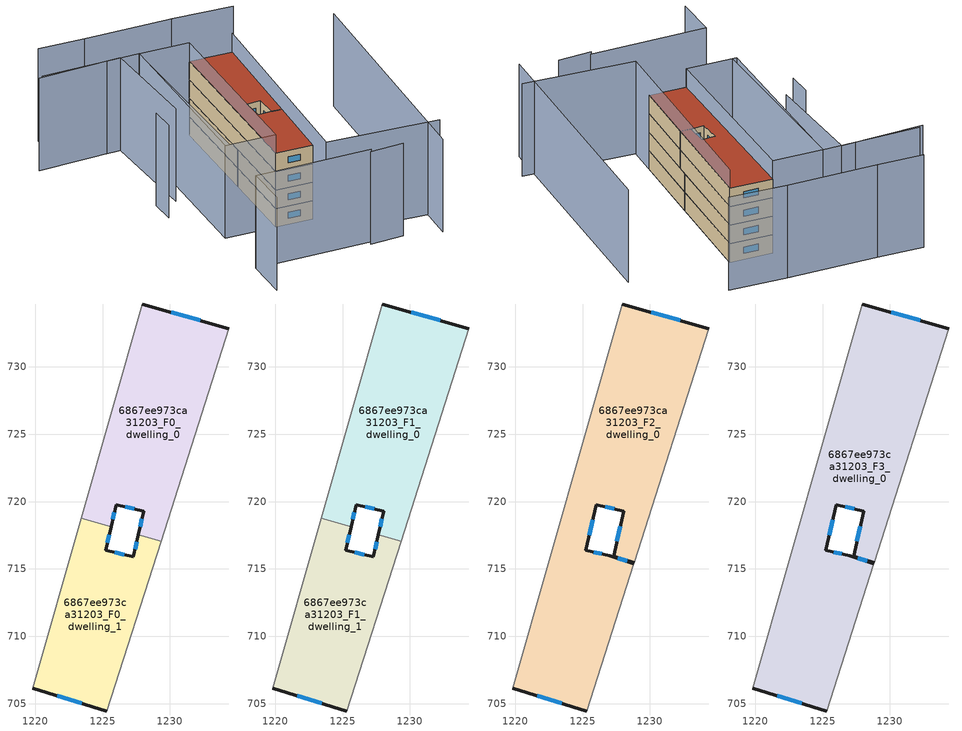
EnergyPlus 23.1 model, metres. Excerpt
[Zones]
6867ee973ca31203_F0_dwelling_0
 floor ground (EU_floor_Construction): 1234.38,732.83 1229.33,717.07 1227.66,717.55 1228.05,719.3 1226,719.76 1225.63,718.13 1223.41,718.76 1227.96,734.66 z0
 wall outside (EU_wall_Construction): 1225.63,718.13 1226,719.76 1228.05,719.3 1227.66,717.55 / 1234.38,732.83 1227.96,734.66 z0:3
 wall adiabatic (EU_wall_Construction): 1227.96,734.66 1223.41,718.76 / 1229.33,717.07 1234.38,732.83 z0:3
 wall to 6867ee973ca31203_F0_dwelling_1 (EU_wall_Construction): 1223.41,718.76 1225.63,718.13 / 1227.66,717.55 1229.33,717.07 z0:3
 window (EU_Window_Construction): 1226.68,719.61 1227.37,719.45 / 1225.75,718.67 1225.88,719.22 / 1232.24,733.44 1230.1,734.05 / 1227.92,718.72 1227.79,718.13 z1:2
6867ee973ca31203_F0_dwelling_1
 floor ground (EU_floor_Construction): 1229.33,717.07 1225.3,704.46 1219.8,706.15 1223.41,718.76 1225.63,718.13 1225.23,716.38 1227.29,715.91 1227.66,717.55 z0
 wall outside (EU_wall_Construction): 1227.66,717.55 1227.29,715.91 1225.23,716.38 1225.63,718.13 / 1219.8,706.15 1225.3,704.46 z0:3
 wall adiabatic (EU_wall_Construction): 1225.3,704.46 1229.33,717.07 / 1223.41,718.76 1219.8,706.15 z0:3
 window (EU_Window_Construction): 1225.36,716.96 1225.5,717.55 / 1226.6,716.07 1225.92,716.22 / 1227.53,717 1227.41,716.46 / 1221.63,705.59 1223.47,705.03 z1:2
6867ee973ca31203_F1_dwelling_0
 floor to 6867ee973ca31203_F0_dwelling_0 (EU_floor_Construction): 1234.38,732.83 1229.33,717.07 1227.66,717.55 1228.05,719.3 1226,719.76 1225.63,718.13 1223.41,718.76 1227.96,734.66 z3
 wall outside (EU_wall_Construction): 1225.63,718.13 1226,719.76 1228.05,719.3 1227.66,717.55 / 1234.38,732.83 1227.96,734.66 z3:6
 wall adiabatic (EU_wall_Construction): 1227.96,734.66 1223.41,718.76 / 1229.33,717.07 1234.38,732.83 z3:6
 wall to 6867ee973ca31203_F1_dwelling_1 (EU_wall_Construction): 1223.41,718.76 1225.63,718.13 / 1227.66,717.55 1229.33,717.07 z3:6
 window (EU_Window_Construction): 1226.68,719.61 1227.37,719.45 / 1225.75,718.67 1225.88,719.22 / 1232.24,733.44 1230.1,734.05 / 1227.92,718.72 1227.79,718.13 z4:5
6867ee973ca31203_F1_dwelling_1
 floor to 6867ee973ca31203_F0_dwelling_1 (EU_floor_Construction): 1229.33,717.07 1225.3,704.46 1219.8,706.15 1223.41,718.76 1225.63,718.13 1225.23,716.38 1227.29,715.91 1227.66,717.55 z3
 wall outside (EU_wall_Construction): 1227.66,717.55 1227.29,715.91 1225.23,716.38 1225.63,718.13 / 1219.8,706.15 1225.3,704.46 z3:6
 wall adiabatic (EU_wall_Construction): 1225.3,704.46 1229.33,717.07 / 1223.41,718.76 1219.8,706.15 z3:6
 window (EU_Window_Construction): 1225.36,716.96 1225.5,717.55 / 1226.6,716.07 1225.92,716.22 / 1227.53,717 1227.41,716.46 / 1221.63,705.59 1223.47,705.03 z4:5
 roof outside (EU_roof_Construction): 1228.8,715.4 1228.81,715.45 1227.29,715.93 1227.29,715.91 1227,715.98 z6
6867ee973ca31203_F2_dwelling_0
 floor to 6867ee973ca31203_F1_dwelling_0 (EU_floor_Construction): 1234.38,732.83 1229.33,717.07 1227.66,717.55 1228.05,719.3 1226,719.76 1225.63,718.13 1223.41,718.76 1227.96,734.66 z6
 floor to 6867ee973ca31203_F1_dwelling_1 (EU_floor_Construction): 1225.63,718.13 1225.23,716.38 1227,715.98 1228.8,715.4 1225.3,704.46 1219.8,706.15 1223.41,718.76 z6; 1229.33,717.07 1228.81,715.45 1227.29,715.93 1227.66,717.55 z6
 wall outside (EU_wall_Construction): 1228.8,715.4 1227,715.98 1225.23,716.38 1226,719.76 1228.05,719.3 1227.29,715.93 1228.81,715.45 / 1219.8,706.15 1225.3,704.46 / 1234.38,732.83 1227.96,734.66 z6:9
 wall adiabatic (EU_wall_Construction): 1225.3,704.46 1228.8,715.4 / 1227.96,734.66 1219.8,706.15 / 1228.81,715.45 1234.38,732.83 z6:9
 window (EU_Window_Construction): 1227.8,718.18 1227.55,717.06 / 1226.68,719.61 1227.37,719.45 / 1225.49,717.51 1225.74,718.63 / 1226.41,716.11 1225.82,716.25 / 1228.2,715.59 1227.6,715.79 / 1221.63,705.59 1223.47,705.03 / 1232.24,733.44 1230.1,734.05 / 1227.8,715.77 1228.31,715.61 z7:8
6867ee973ca31203_F3_dwelling_0
 floor to 6867ee973ca31203_F2_dwelling_0 (EU_floor_Construction): 1234.38,732.83 1228.81,715.45 1227.29,715.93 1228.05,719.3 1226,719.76 1225.23,716.38 1227,715.98 1228.8,715.4 1225.3,704.46 1219.8,706.15 1227.96,734.66 z9
 wall outside (EU_wall_Construction): 1228.8,715.4 1227,715.98 1225.23,716.38 1226,719.76 1228.05,719.3 1227.29,715.93 1228.81,715.45 / 1219.8,706.15 1225.3,704.46 / 1234.38,732.83 1227.96,734.66 z9:12
 wall adiabatic (EU_wall_Construction): 1225.3,704.46 1228.8,715.4 / 1227.96,734.66 1219.8,706.15 / 1228.81,715.45 1234.38,732.83 z9:12
 window (EU_Window_Construction): 1227.8,718.18 1227.55,717.06 / 1226.68,719.61 1227.37,719.45 / 1225.49,717.51 1225.74,718.63 / 1226.41,716.11 1225.82,716.25 / 1228.2,715.59 1227.6,715.79 / 1221.63,705.59 1223.47,705.03 / 1232.24,733.44 1230.1,734.05 / 1227.8,715.77 1228.31,715.61 z10:11
 roof outside (EU_roof_Construction): 1225.3,704.46 1228.8,715.4 1227,715.98 1225.23,716.38 1226,719.76 1228.05,719.3 1227.29,715.93 1228.81,715.45 1234.38,732.83 1227.96,734.66 1219.8,706.15 z12
shading: 1237,689.78 1249.14,727.99 / 1240.45,694.44 1223.8,699.77 / 1223.8,699.77 1234.38,732.83 / 1239.71,738.92 1230.62,741.63 / 1231,741.54 1217.4,745.24 / 1226.83,693.56 1231.98,692.49 / 1207.97,691.96 1209.81,698.79 / 1209.81,698.79 1227.36,694.04 / 1210.96,721.99 1210.03,718.07 / 1205.72,740.75 1220.42,736.92 / 1220.42,736.92 1212.95,708.26 / 1205,740.58 1217.65,737.72 / 1217.65,737.72 1213.9,721.13 / 1217.4,745.24 1210.52,747.28 / 1220.39,736.82 1227.96,734.66 / 1227.96,734.66 1219.84,706.14 / 1219.84,706.14 1212.27,708.3 / 1212.27,708.3 1220.39,736.82 z0:15
[Building]
EU S2 Campaign: North Axis=0; Terrain=City; Solar Distribution=FullExterior
[Site:Location]
Bologna: Latitude=44.5; Longitude=11.25; Time Zone=1; Elevation=37
[SizingPeriod:WeatherFileDays]
AnnualSizingPeriod: Begin Month=1; Begin Day of Month=1; End Month=12; End Day of Month=31; Day of Week for Start Day=Monday; Use Weather File Daylight Saving Period=No; Use Weather File Rain and Snow Indicators=No
[MATERIAL]
EU_InternalMass_Material: Roughness=MediumRough; Thickness=0.1; Conductivity=1; Density=1800; Specific Heat=900; Thermal Absorptance=0.9; Solar Absorptance=0.7; Visible Absorptance=0.7
[MATERIAL:NOMASS] Roughness=MediumRough; Thermal Absorptance=0.9; Solar Absorptance=0.7; Visible Absorptance=0.7
Name | Thermal Resistance
EU_wall_NoMass | 0.937881
EU_roof_NoMass | 0.548572
EU_floor_NoMass | 0.71348
[WINDOWMATERIAL:SIMPLEGLAZINGSYSTEM]
EU_Window_SimpleGlazing: UFactor=4.25633; Solar Heat Gain Coefficient=0.85; Visible Transmittance=0.85
[CONSTRUCTION]
EU_wall_Construction: EU_wall_NoMass
EU_roof_Construction: EU_roof_NoMass
EU_floor_Construction: EU_floor_NoMass
EU_Window_Construction: EU_Window_SimpleGlazing
EU_InternalMass_Construction: EU_InternalMass_Material
[ZONE] Type=1; Multiplier=1; Ceiling Height=autocalculate; Floor Area=autocalculate; Part of Total Floor Area=Yes
Name | Volume
6867ee973ca31203_F0_dwelling_0; 6867ee973ca31203_F1_dwelling_0 | 307.529
6867ee973ca31203_F2_dwelling_0 | 531.784
6867ee973ca31203_F3_dwelling_0 | 531.789
6867ee973ca31203_F0_dwelling_1; 6867ee973ca31203_F1_dwelling_1 | 224.515
[INTERNALMASS] Construction=EU_InternalMass_Construction
Name | Zone or ZoneList | Surface Area
6867ee973ca31203_F0_dwelling_0_EU_InternalMass | 6867ee973ca31203_F0_dwelling_0 | 102.51
6867ee973ca31203_F0_dwelling_1_EU_InternalMass | 6867ee973ca31203_F0_dwelling_1 | 74.8384
6867ee973ca31203_F1_dwelling_0_EU_InternalMass | 6867ee973ca31203_F1_dwelling_0 | 102.51
6867ee973ca31203_F1_dwelling_1_EU_InternalMass | 6867ee973ca31203_F1_dwelling_1 | 74.8384
6867ee973ca31203_F2_dwelling_0_EU_InternalMass | 6867ee973ca31203_F2_dwelling_0 | 177.263
6867ee973ca31203_F3_dwelling_0_EU_InternalMass | 6867ee973ca31203_F3_dwelling_0 | 177.263
[OTHEREQUIPMENT] Fuel Type=Electricity; Design Level Calculation Method=Watts/Area; Power per Zone Floor Area=1; Fraction Latent=0; Fraction Radiant=0; Fraction Lost=0; Carbon Dioxide Generation Rate=0; EndUse Subcategory=EU_Step8_InternalGains
Name | Zone or ZoneList or Space or SpaceList | Schedule
EU_Step8_InternalGain_6867ee973ca31203_F0_dwelling_0_f000 | 6867ee973ca31203_F0_dwelling_0 | EU_Step8_GainSchedule_6867ee973ca31203_F0_dwelling_0_f000
EU_Step8_InternalGain_6867ee973ca31203_F0_dwelling_1_f000 | 6867ee973ca31203_F0_dwelling_1 | EU_Step8_GainSchedule_6867ee973ca31203_F0_dwelling_1_f000
EU_Step8_InternalGain_6867ee973ca31203_F1_dwelling_0_f000 | 6867ee973ca31203_F1_dwelling_0 | EU_Step8_GainSchedule_6867ee973ca31203_F1_dwelling_0_f000
EU_Step8_InternalGain_6867ee973ca31203_F1_dwelling_1_f000 | 6867ee973ca31203_F1_dwelling_1 | EU_Step8_GainSchedule_6867ee973ca31203_F1_dwelling_1_f000
EU_Step8_InternalGain_6867ee973ca31203_F2_dwelling_0_f000 | 6867ee973ca31203_F2_dwelling_0 | EU_Step8_GainSchedule_6867ee973ca31203_F2_dwelling_0_f000
EU_Step8_InternalGain_6867ee973ca31203_F3_dwelling_0_f000 | 6867ee973ca31203_F3_dwelling_0 | EU_Step8_GainSchedule_6867ee973ca31203_F3_dwelling_0_f000
[ZONEVENTILATION:DESIGNFLOWRATE] Schedule=EU_AlwaysOn; Design Flow Rate Calculation Method=AirChanges/Hour; Air Changes per Hour=0.687892; Ventilation Type=Natural; Fan Pressure Rise=0; Fan Total Efficiency=1; Constant Term Coefficient=1; Temperature Term Coefficient=0; Velocity Term Coefficient=0; Velocity Squared Term Coefficient=0; Minimum Indoor Temperature=-100; Maximum Indoor Temperature=100; Delta Temperature=-100; Minimum Outdoor Temperature=-100; Maximum Outdoor Temperature=100; Maximum Wind Speed=40
Name | Zone or ZoneList or Space or SpaceList
EU_ConstantAir_6867ee973ca31203_F0_dwelling_0 | 6867ee973ca31203_F0_dwelling_0
EU_ConstantAir_6867ee973ca31203_F0_dwelling_1 | 6867ee973ca31203_F0_dwelling_1
EU_ConstantAir_6867ee973ca31203_F1_dwelling_0 | 6867ee973ca31203_F1_dwelling_0
EU_ConstantAir_6867ee973ca31203_F1_dwelling_1 | 6867ee973ca31203_F1_dwelling_1
EU_ConstantAir_6867ee973ca31203_F2_dwelling_0 | 6867ee973ca31203_F2_dwelling_0
EU_ConstantAir_6867ee973ca31203_F3_dwelling_0 | 6867ee973ca31203_F3_dwelling_0
[HVACTEMPLATE:THERMOSTAT] Constant Heating Setpoint=20; Constant Cooling Setpoint=50
EU_HeatOnly_6867ee973ca31203_F0_dwelling_0; EU_HeatOnly_6867ee973ca31203_F0_dwelling_1; EU_HeatOnly_6867ee973ca31203_F1_dwelling_0; EU_HeatOnly_6867ee973ca31203_F1_dwelling_1; EU_HeatOnly_6867ee973ca31203_F2_dwelling_0; EU_HeatOnly_6867ee973ca31203_F3_dwelling_0
[HVACTEMPLATE:ZONE:IDEALLOADSAIRSYSTEM] System Availability Schedule=EU_AlwaysOn; Maximum Heating Supply Air Temperature=50; Minimum Cooling Supply Air Temperature=13; Maximum Heating Supply Air Humidity Ratio=0.0156; Minimum Cooling Supply Air Humidity Ratio=0.0077; Heating Limit=NoLimit; Cooling Limit=NoLimit; Heating Availability Schedule=EU_AlwaysOn; Cooling Availability Schedule=EU_CoolingOff; Dehumidification Control Type=ConstantSensibleHeatRatio; Cooling Sensible Heat Ratio=0.7; Dehumidification Setpoint=60; Humidification Control Type=None; Humidification Setpoint=30; Outdoor Air Method=None; Outdoor Air Flow Rate per Person=0.00944; Outdoor Air Flow Rate per Zone Floor Area=0; Outdoor Air Flow Rate per Zone=0; Demand Controlled Ventilation Type=None; Outdoor Air Economizer Type=NoEconomizer; Heat Recovery Type=None; Sensible Heat Recovery Effectiveness=0.7; Latent Heat Recovery Effectiveness=0.65
Name | Template Thermostat
6867ee973ca31203_F0_dwelling_0 | EU_HeatOnly_6867ee973ca31203_F0_dwelling_0
6867ee973ca31203_F0_dwelling_1 | EU_HeatOnly_6867ee973ca31203_F0_dwelling_1
6867ee973ca31203_F1_dwelling_0 | EU_HeatOnly_6867ee973ca31203_F1_dwelling_0
6867ee973ca31203_F1_dwelling_1 | EU_HeatOnly_6867ee973ca31203_F1_dwelling_1
6867ee973ca31203_F2_dwelling_0 | EU_HeatOnly_6867ee973ca31203_F2_dwelling_0
6867ee973ca31203_F3_dwelling_0 | EU_HeatOnly_6867ee973ca31203_F3_dwelling_0
[SIZING:ZONE] Zone Cooling Design Supply Air Temperature Input Method=SupplyAirTemperature; Zone Cooling Design Supply Air Temperature=13; Zone Heating Design Supply Air Temperature Input Method=SupplyAirTemperature; Zone Heating Design Supply Air Temperature=50; Zone Cooling Design Supply Air Humidity Ratio=0.008; Zone Heating Design Supply Air Humidity Ratio=0.008; Cooling Design Air Flow Method=DesignDay; Cooling Design Air Flow Rate=0; Cooling Minimum Air Flow per Zone Floor Area=0.000762; Cooling Minimum Air Flow=0; Cooling Minimum Air Flow Fraction=0.2; Heating Design Air Flow Method=DesignDay; Heating Design Air Flow Rate=0; Heating Maximum Air Flow per Zone Floor Area=0.002032; Heating Maximum Air Flow=0.141576; Heating Maximum Air Flow Fraction=0.3; Account for Dedicated Outdoor Air System=No; Dedicated Outdoor Air System Control Strategy=NeutralSupplyAir; Dedicated Outdoor Air Low Setpoint Temperature for Design=autosize; Dedicated Outdoor Air High Setpoint Temperature for Design=autosize; Zone Load Sizing Method=Sensible Load Only No Latent Load; Zone Latent Cooling Design Supply Air Humidity Ratio Input Method=HumidityRatioDifference; Zone Cooling Design Supply Air Humidity Ratio Difference=0.005; Zone Latent Heating Design Supply Air Humidity Ratio Input Method=HumidityRatioDifference; Zone Humidification Design Supply Air Humidity Ratio Difference=0.005
6867ee973ca31203_F0_dwelling_0; 6867ee973ca31203_F0_dwelling_1; 6867ee973ca31203_F1_dwelling_0; 6867ee973ca31203_F1_dwelling_1; 6867ee973ca31203_F2_dwelling_0; 6867ee973ca31203_F3_dwelling_0
[SCHEDULE:CONSTANT]
Name | Hourly Value
EU_AlwaysOn | 1
EU_CoolingOff | 0
[SCHEDULE:FILE] Column Number=1; Rows to Skip at Top=0; Number of Hours of Data=8760; Column Separator=Comma; Interpolate to Timestep=No; Minutes per Item=60; Adjust Schedule for Daylight Savings=Yes
Name | File
EU_Step8_GainSchedule_6867ee973ca31203_F0_dwelling_0_f000 | ../../schedules/6867ee973ca31203/6867ee973ca31203_F0_dwelling_0_f000_gain.csv
EU_Step8_GainSchedule_6867ee973ca31203_F0_dwelling_1_f000 | ../../schedules/6867ee973ca31203/6867ee973ca31203_F0_dwelling_1_f000_gain.csv
EU_Step8_GainSchedule_6867ee973ca31203_F1_dwelling_0_f000 | ../../schedules/6867ee973ca31203/6867ee973ca31203_F1_dwelling_0_f000_gain.csv
EU_Step8_GainSchedule_6867ee973ca31203_F1_dwelling_1_f000 | ../../schedules/6867ee973ca31203/6867ee973ca31203_F1_dwelling_1_f000_gain.csv
EU_Step8_GainSchedule_6867ee973ca31203_F2_dwelling_0_f000 | ../../schedules/6867ee973ca31203/6867ee973ca31203_F2_dwelling_0_f000_gain.csv
EU_Step8_GainSchedule_6867ee973ca31203_F3_dwelling_0_f000 | ../../schedules/6867ee973ca31203/6867ee973ca31203_F3_dwelling_0_f000_gain.csv
